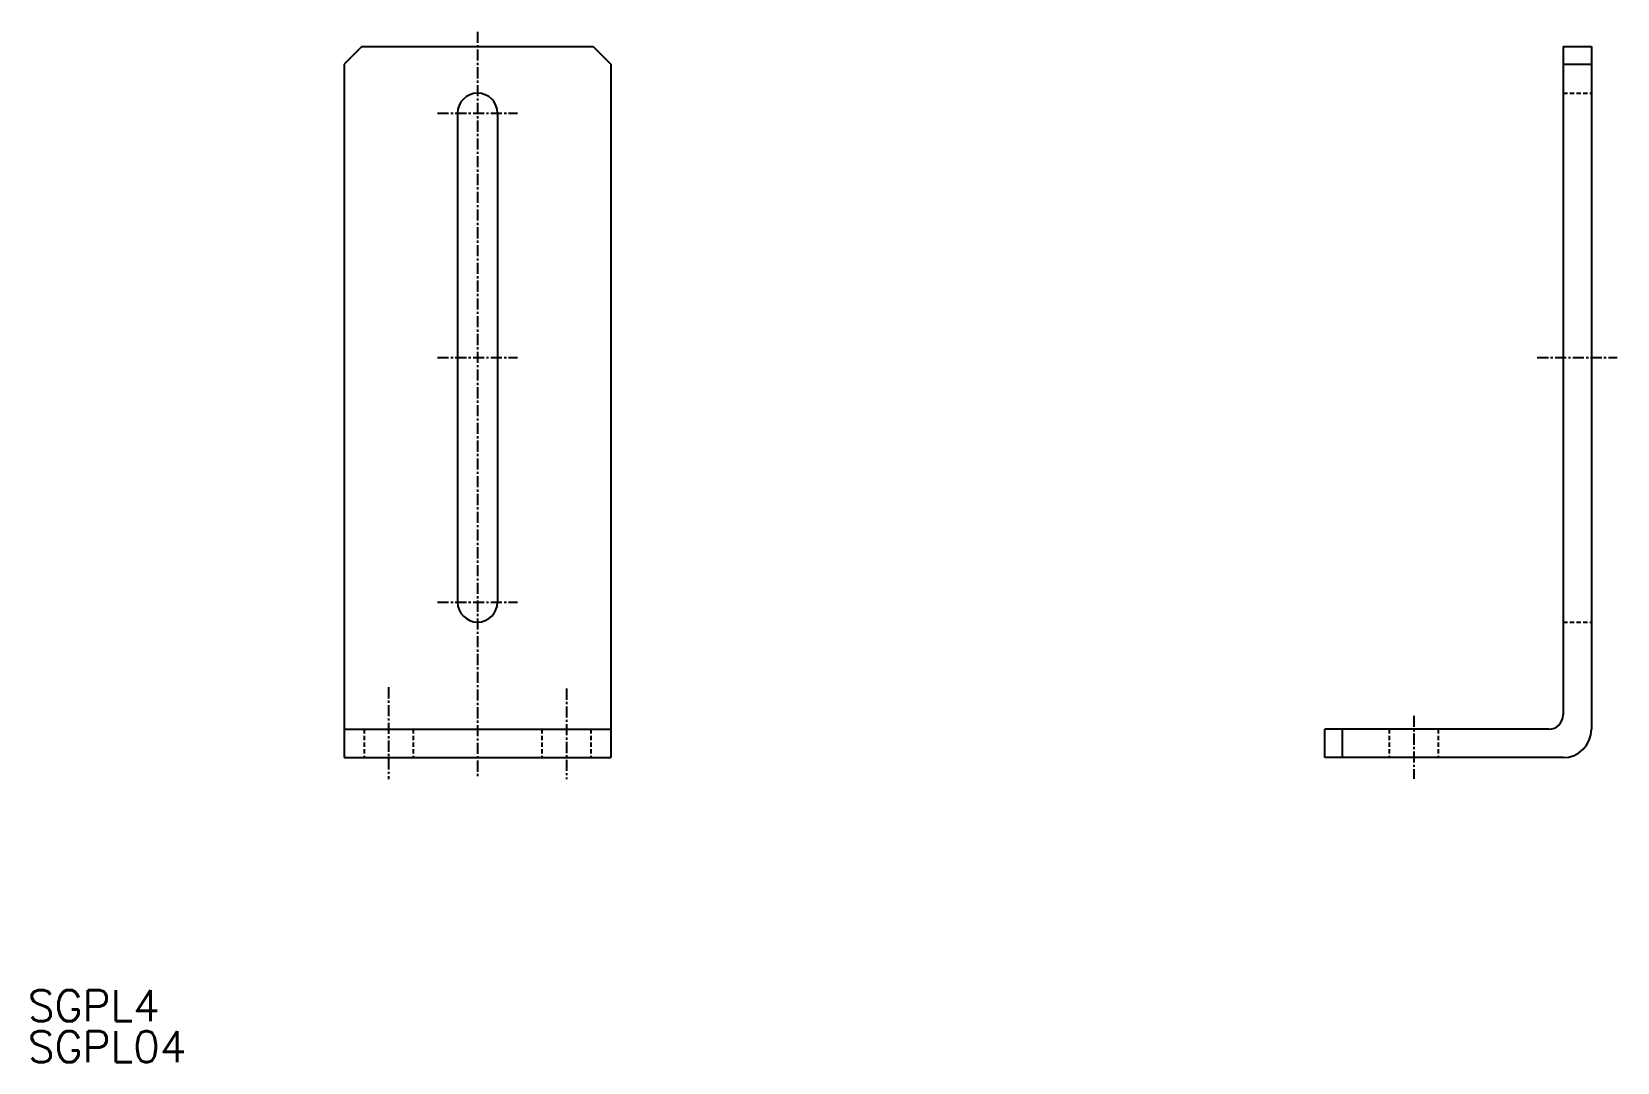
# Model space of a CAD drawing. Extents: x -92 to 86, y -137 to -21.
import ezdxf

# ---------------------------------------------------------------- set-up
doc = ezdxf.new("R2010")
doc.units = 0
doc.linetypes.add('CENTER', pattern=[2, 1.25, -0.25, 0.25, -0.25])
doc.linetypes.add('DASHED', pattern=[0.75, 0.5, -0.25])
doc.layers.get('0').update_dxf_attribs({"linetype": 'CONTINUOUS'})
doc.layers.add('CENTER', color=1, linetype='CENTER')
doc.styles.get("Standard").update_dxf_attribs({"font": 'txt.shx', "bigfont": '@extfont2.shx'})

msp = doc.modelspace()

# ---------------------------------------------------------------- linework, layer by layer
at = {"color": 7, "linetype": 'CONTINUOUS'}
for p, q in [((-55.2, -22.94), (-57.2, -24.94)), ((-55.2, -22.94), (-29.2, -22.94)), ((-29.2, -22.94), (-27.2, -24.94)), ((79.92, -22.94), (79.92, -98.14)), ((79.92, -22.94), (83.12, -22.94)), ((83.12, -22.94), (83.12, -99.74)), ((-57.2, -24.94), (-57.2, -102.94)), ((-27.2, -24.94), (-27.2, -102.94)), ((79.92, -24.94), (83.12, -24.94)), ((-44.45, -30.44), (-44.45, -85.44)), ((-39.95, -30.44), (-39.95, -85.44)), ((-57.2, -99.74), (-27.2, -99.74)), ((53.12, -102.94), (53.12, -99.74)), ((78.32, -99.74), (53.12, -99.74)), ((55.12, -102.94), (55.12, -99.74)), ((-57.2, -102.94), (-27.2, -102.94)), ((79.92, -102.94), (53.12, -102.94))]:
    msp.add_line(p, q, dxfattribs=at)
at = {"color": 3, "linetype": 'DASHED'}
for p, q in [((79.92, -28.19), (83.12, -28.19)), ((79.92, -87.69), (83.12, -87.69)), ((-54.95, -99.74), (-54.95, -102.94)), ((-49.45, -99.74), (-49.45, -102.94)), ((-34.95, -99.74), (-34.95, -102.94)), ((-29.45, -99.74), (-29.45, -102.94)), ((60.37, -99.74), (60.37, -102.94)), ((65.87, -99.74), (65.87, -102.94))]:
    msp.add_line(p, q, dxfattribs=at)
at = {"color": 7, "linetype": 'CONTINUOUS'}
for centre, radius, start, end in [((-42.2, -30.44), 2.25, 0, 180), ((-42.2, -85.44), 2.25, 180, 0), ((78.32, -98.14), 1.6, 270, 0), ((79.92, -99.74), 3.2, 270, 0)]:
    msp.add_arc(centre, radius, start, end, dxfattribs=at)
at = {"layer": 'CENTER', "color": 1, "linetype": 'CENTER'}
for p, q in [((-42.2, -21.28), (-42.2, -105.04)), ((-46.7, -30.44), (-37.7, -30.44)), ((-46.7, -57.94), (-37.7, -57.94)), ((77.02, -57.94), (86.02, -57.94)), ((-46.7, -85.44), (-37.7, -85.44)), ((-52.2, -95.03), (-52.2, -105.38)), ((-32.2, -95.17), (-32.2, -105.38)), ((63.12, -98.24), (63.12, -105.34))]:
    msp.add_line(p, q, dxfattribs=at)

# ---------------------------------------------------------------- texts
at = {"color": 7, "linetype": 'CONTINUOUS'}
for s, p in [('SGPL4', (-92.8, -132.59)), ('SGPL04', (-92.8, -137.21))]:
    msp.add_text(s, height=3.5, dxfattribs=at).set_placement(p)

doc.saveas('drawing.dxf')
